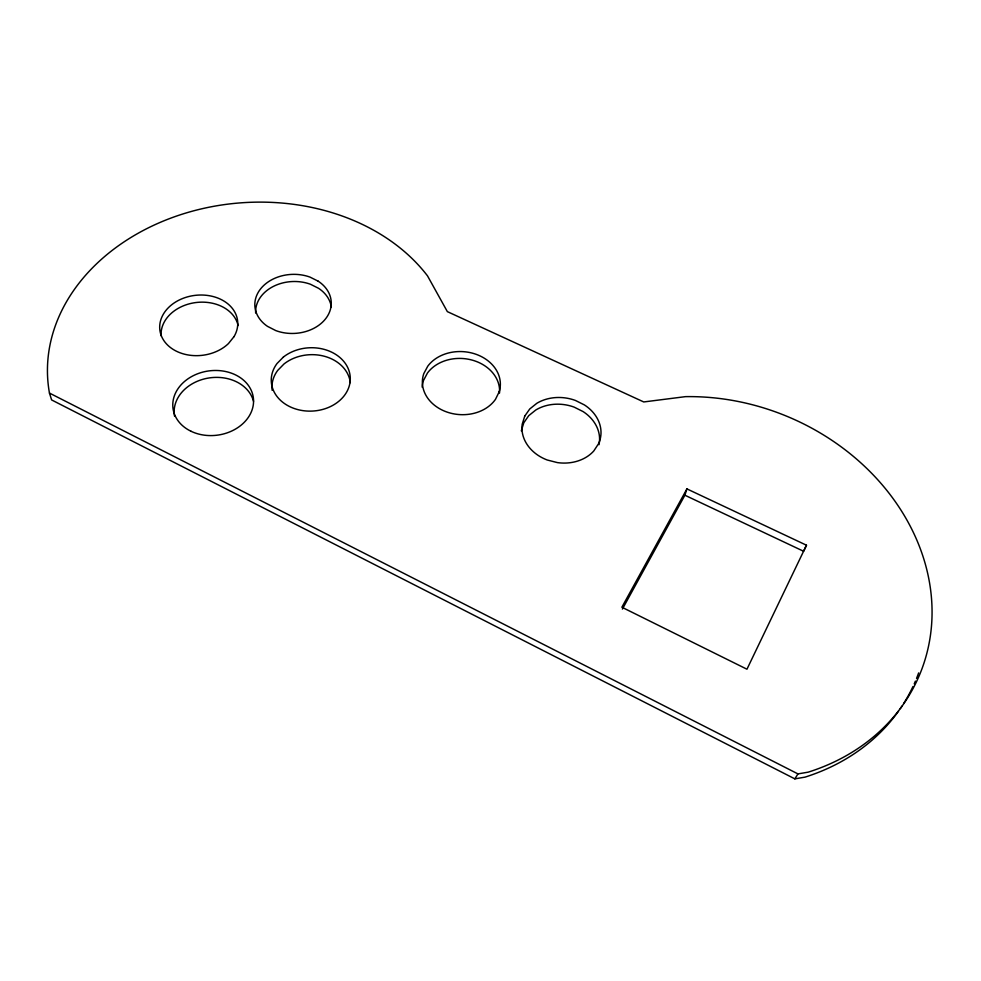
<?xml version="1.0" encoding="UTF-8"?>
<svg xmlns="http://www.w3.org/2000/svg" width="981" height="981" viewBox="0 0 981 981"><rect width="100%" height="100%" fill="white"/><g stroke="black" fill="none" stroke-linecap="round" stroke-linejoin="round"><path stroke-width="1.47" d="M521.303 430.831L523.817 422.75L528.771 415.637L535.834 409.972A39.473 32.447 10 0 1 574.155 407.127L583.082 411.579A39.473 32.447 10 0 1 598.986 444.724M684.885 495.221L686.921 488.894L806.48 545.215L803.611 551.273L684.885 495.221L622.408 609.066M806.48 545.215L746.958 669.214L621.88 607.227L686.921 488.894M794.855 778.865L797.958 773.899L808.172 772.157A221.755 187.53 22.3 0 0 922.998 556.448A221.755 187.53 22.3 0 0 685.498 396.643L643.744 401.952L447.348 311.627L427.532 275.906A204.477 161.24 -5 0 0 88.793 271.712L88.167 272.387A204.477 161.24 -5 0 0 49.455 393.074L51.625 399.941L794.855 778.865L805.009 777.136A220.234 186.721 22.5 0 0 898.535 711.139M49.455 393.074L797.958 773.899M915.408 681.121A220.234 186.721 22.5 0 1 914.218 683.831M912.968 686.528A220.234 186.721 22.5 0 1 903.587 703.622M901.944 706.161A220.234 186.721 22.5 0 1 900.264 708.662M918.645 672.917A220.234 186.721 22.5 0 1 916.536 678.386M272.178 390.364A39.277 31.576 -2.9 0 1 277.66 370.462L284.024 363.951A39.277 31.576 -2.9 0 1 324.919 356.41A39.277 31.576 -2.9 0 1 350.303 382.639M255.649 313.037A38.001 29.467 -2.7 0 1 310.437 284.245L318.58 288.316A38.001 29.467 -2.7 0 1 331.308 306.832M174.508 416.079A40.258 32.275 -7.7 0 1 207.445 378.225A40.258 32.275 -7.7 0 1 253.527 401.303M161.117 335.809A38.897 30.092 -6.7 0 1 195.55 302.589A38.897 30.092 -6.7 0 1 238.101 325.545M422.149 387.139A38.799 31.417 4.5 0 1 423.522 380.42L427.471 373.001A38.799 31.417 4.5 0 1 472.339 360.15A38.799 31.417 4.5 0 1 499.513 393.087M524.749 416.103L522.211 424.221A39.73 32.557 10 0 0 547.226 460.003L557.404 462.603A39.73 32.557 10 0 0 593.799 450.953L598.618 443.608A39.73 32.557 10 0 0 584.394 404.92L575.406 400.444A39.73 32.557 10 0 0 536.84 403.289L529.74 408.979L524.749 416.103M499.219 391.75L495.479 399.341A39.044 31.527 4.5 0 1 446.563 411.91A39.044 31.527 4.5 0 1 423.804 373.602L427.777 366.171A39.044 31.527 4.5 0 1 476.128 354.313A39.044 31.527 4.5 0 1 499.219 391.75M234.005 336.655L228.438 343.583A39.142 30.19 -6.6 0 1 163.226 339.598A39.142 30.19 -6.6 0 1 198.947 295.06A39.142 30.19 -6.6 0 1 234.005 336.655M283.411 357.035L276.998 363.559A39.534 31.686 -2.8 0 0 306.452 411.014A39.534 31.686 -2.8 0 0 348.181 368.562A39.534 31.686 -2.8 0 0 283.411 357.035M318.2 281.191L310.008 277.108A38.234 29.54 -2.6 0 0 261.424 287.887A38.234 29.54 -2.6 0 0 267.47 326.342L275.796 330.597A38.234 29.54 -2.6 0 0 324.736 319.843A38.234 29.54 -2.6 0 0 318.2 281.191M191.087 431.297A40.515 32.398 -7.6 0 0 253.503 402.884A40.515 32.398 -7.6 0 0 194.925 374.901A40.515 32.398 -7.6 0 0 191.087 431.297"/></g></svg>
